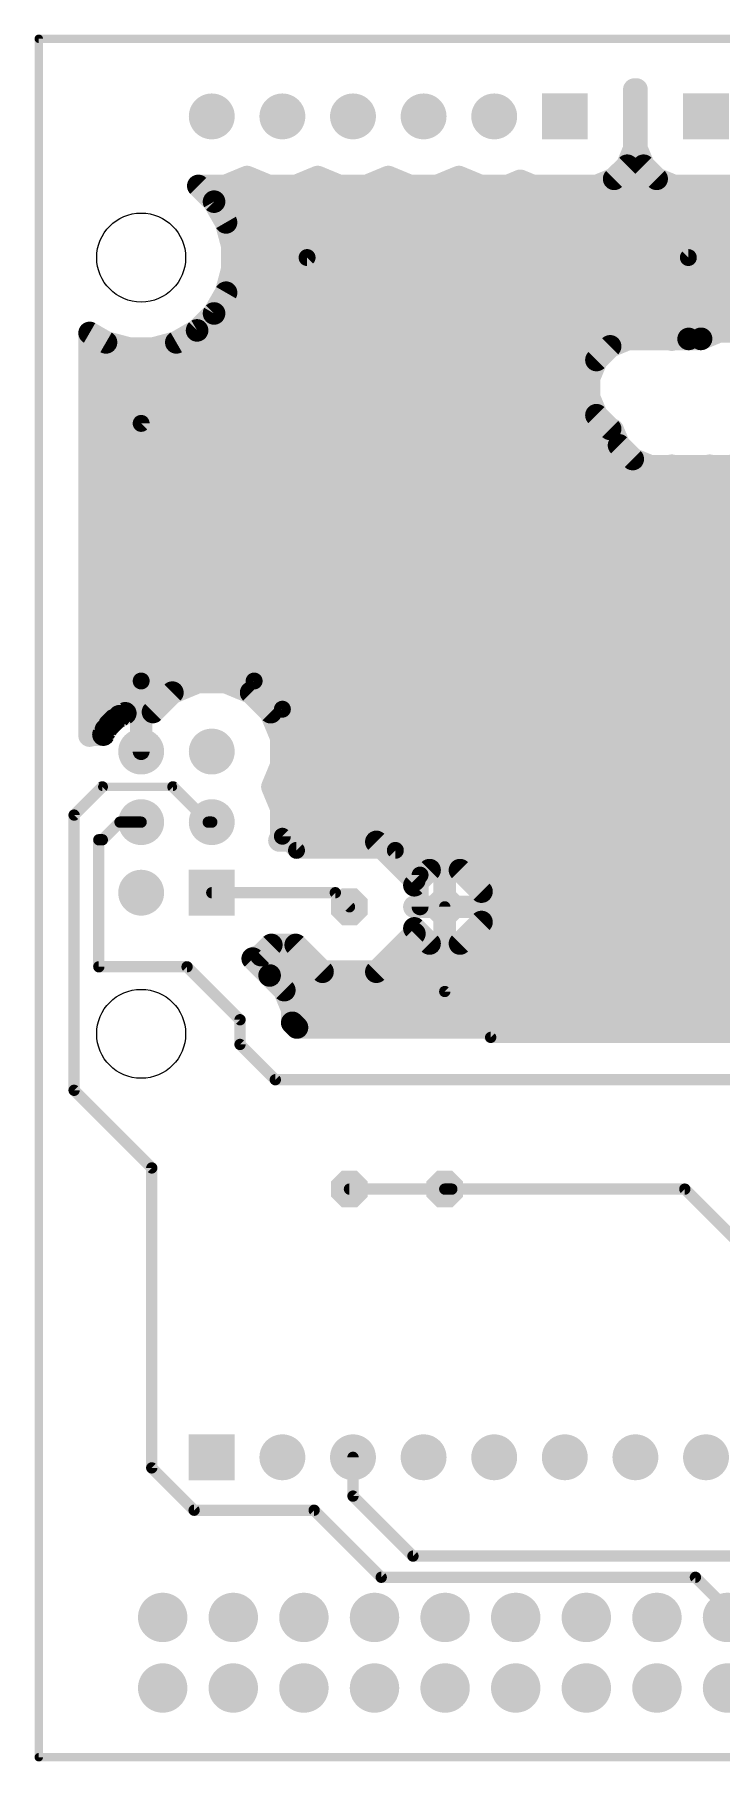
# Model space of a CAD drawing. Extents: x 0.2 to 70.4, y 8.5 to 70.6.
# Drawn here: x 0.2 to 24.9, y 8.5 to 70.6 of the extents above; entities that cross this region are included whole.
import ezdxf

# ---------------------------------------------------------------- set-up
doc = ezdxf.new("R2010")
doc.units = 0
for name, color, linetype in [('16', 175, 'CONTINUOUS'), ('17', 82, 'CONTINUOUS'), ('20', 213, 'CONTINUOUS')]:
    doc.layers.add(name, color=color, linetype=linetype)

# ---------------------------------------------------------------- blocks, each defined once
blk = doc.blocks.new('OCTAGONP')
at = {"const_width": 0.5}
blk.add_lwpolyline([(-0.25, -0.1036), (-0.25, 0.1036), (-0.1036, 0.25), (0.1036, 0.25), (0.25, 0.1036), (0.25, -0.1036), (0.1036, -0.25), (-0.1036, -0.25), (-0.25, -0.1036), (-0.25, 0.1036)], dxfattribs=at)
blk = doc.blocks.new('SQUAREP')
blk.add_solid([(-0.5, -0.5), (0.5, -0.5), (-0.5, 0.5), (0.5, 0.5)])
blk = doc.blocks.new('ROUNDP')
at = {"const_width": 0.5}
blk.add_lwpolyline([(0, -0.25, 1), (0, 0.25, 1), (0, -0.25)], format="xyb", dxfattribs=at)

msp = doc.modelspace()

# ---------------------------------------------------------------- linework, layer by layer
at = {"layer": '16'}
for points, const_width in [([(21.8059, 66.532), (21.8059, 68.6562)], 0.8128), ([(21.8059, 68.6562), (21.8821, 68.6562)], 0.8128), ([(21.8821, 68.6562), (21.8821, 66.532)], 0.8128), ([(21.8059, 68.2752), (21.8821, 68.2752)], 0.8128), ([(21.8059, 67.4624), (21.8821, 67.4624)], 0.8128), ([(21.5507, 65.9159), (21.8059, 66.532)], 0.8128), ([(21.8059, 66.6496), (21.8821, 66.6496)], 0.8128), ([(21.8821, 66.532), (22.1373, 65.9159)], 0.8128), ([(7.1017, 65.1891), (7.874, 65.509)], 0.8128), ([(7.874, 65.509), (8.6463, 65.1891)], 0.8128), ([(9.6417, 65.1891), (10.414, 65.509)], 0.8128), ([(10.414, 65.509), (11.1863, 65.1891)], 0.8128), ([(12.1817, 65.1891), (12.954, 65.509)], 0.8128), ([(12.954, 65.509), (13.7263, 65.1891)], 0.8128), ([(14.7217, 65.1891), (15.494, 65.509)], 0.8128), ([(15.494, 65.509), (16.2663, 65.1891)], 0.8128), ([(21.0791, 65.4443), (21.5507, 65.9159)], 0.8128), ([(21.4716, 65.8368), (22.2164, 65.8368)], 0.8128), ([(22.1373, 65.9159), (22.6089, 65.4443)], 0.8128), ([(23.749, 62.611), (26.924, 65.786)], 0.6096), ([(6.6859, 64.6229), (6.1197, 65.1891)], 0.8128), ([(6.1197, 65.1891), (7.1017, 65.1891)], 0.8128), ([(6.2848, 65.024), (32.4612, 65.024)], 0.8128), ([(8.6463, 65.1891), (9.6417, 65.1891)], 0.8128), ([(11.1863, 65.1891), (12.1817, 65.1891)], 0.8128), ([(13.7263, 65.1891), (14.7217, 65.1891)], 0.8128), ([(16.2663, 65.1891), (17.2617, 65.1891)], 0.8128), ([(17.2617, 65.1891), (17.7034, 65.3721)], 0.8128), ([(17.7034, 65.3721), (18.145, 65.1891)], 0.8128), ([(18.145, 65.1891), (20.463, 65.1891)], 0.8128), ([(20.463, 65.1891), (21.0791, 65.4443)], 0.8128), ([(22.6089, 65.4443), (23.225, 65.1891)], 0.8128), ([(23.225, 65.1891), (25.543, 65.1891)], 0.8128), ([(7.1173, 63.8757), (6.6859, 64.6229)], 0.8128), ([(6.9236, 64.2112), (32.7923, 64.2112)], 0.8128), ([(7.3406, 63.0424), (7.1173, 63.8757)], 0.8128), ([(7.2452, 63.3984), (33.6051, 63.3984)], 0.8128), ([(7.3406, 62.1796), (7.3406, 63.0424)], 0.8128), ([(4.064, 56.642), (10.033, 62.611)], 0.6096), ([(7.3406, 62.5856), (34.4179, 62.5856)], 0.8128), ([(10.033, 62.611), (23.749, 62.611)], 0.6096), ([(7.1173, 61.3463), (7.3406, 62.1796)], 0.8128), ([(7.2316, 61.7728), (52.2487, 61.7728)], 0.8128), ([(6.6859, 60.5991), (7.1173, 61.3463)], 0.8128), ([(6.0759, 59.9891), (6.6859, 60.5991)], 0.8128), ([(6.8943, 60.96), (53.0615, 60.96)], 0.8128), ([(2.2098, 45.4061), (2.2098, 59.898)], 0.8128), ([(2.2098, 59.898), (2.7993, 59.5577)], 0.8128), ([(5.3287, 59.5577), (6.0759, 59.9891)], 0.8128), ([(6.234, 60.1472), (28.7608, 60.1472)], 0.8128), ([(24.8501, 59.9536), (24.2059, 59.6868)], 0.8128), ([(25.5473, 59.9536), (24.8501, 59.9536)], 0.8128), ([(2.2098, 59.3344), (3.6326, 59.3344)], 0.8128), ([(2.7993, 59.5577), (3.6326, 59.3344)], 0.8128), ([(3.6326, 59.3344), (4.4954, 59.3344)], 0.8128), ([(4.4954, 59.3344), (5.3287, 59.5577)], 0.8128), ([(4.4954, 59.3344), (20.8538, 59.3344)], 0.8128), ([(20.935, 59.4156), (20.442, 58.9226)], 0.8128), ([(21.5792, 59.6825), (20.935, 59.4156)], 0.8128), ([(23.0899, 59.6825), (21.5792, 59.6825)], 0.8128), ([(23.1531, 59.6563), (23.0899, 59.6825)], 0.8128), ([(23.2163, 59.6825), (23.1531, 59.6563)], 0.8128), ([(23.7586, 59.6825), (23.2163, 59.6825)], 0.8128), ([(23.7587, 59.6825), (23.7586, 59.6825)], 0.8128), ([(24.1035, 59.6825), (23.7587, 59.6825)], 0.8128), ([(24.2016, 59.6825), (24.1035, 59.6825)], 0.8128), ([(24.2059, 59.6868), (24.2016, 59.6825)], 0.8128), ([(20.442, 58.9226), (20.1752, 58.2785)], 0.8128), ([(2.2098, 58.5216), (20.2759, 58.5216)], 0.8128), ([(20.1752, 58.2785), (20.1752, 57.5812)], 0.8128), ([(2.2098, 57.7088), (20.1752, 57.7088)], 0.8128), ([(20.1752, 57.5812), (20.442, 56.9371)], 0.8128), ([(2.2098, 56.896), (20.4831, 56.896)], 0.8128), ([(20.442, 56.9371), (20.935, 56.4441)], 0.8128), ([(4.064, 47.371), (4.064, 56.642)], 0.6096), ([(20.935, 56.4441), (21.026, 56.4064)], 0.8128), ([(21.026, 56.4064), (21.2555, 55.8524)], 0.8128), ([(2.2098, 56.0832), (21.1599, 56.0832)], 0.8128), ([(21.2555, 55.8524), (21.7485, 55.3594)], 0.8128), ([(2.2098, 55.2704), (21.9634, 55.2704)], 0.8128), ([(21.7485, 55.3594), (22.3927, 55.0926)], 0.8128), ([(22.3927, 55.0926), (23.0899, 55.0926)], 0.8128), ([(23.0899, 55.0926), (23.1531, 55.1188)], 0.8128), ([(23.1531, 55.1188), (23.2163, 55.0926)], 0.8128), ([(23.2163, 55.0926), (24.4559, 55.0926)], 0.8128), ([(24.4559, 55.0926), (24.5174, 55.1181)], 0.8128), ([(24.5174, 55.1181), (24.5789, 55.0926)], 0.8128), ([(24.5789, 55.0926), (25.2761, 55.0926)], 0.8128), ([(25.2761, 55.0926), (25.6105, 55.2311)], 0.8128), ([(2.2098, 54.4576), (37.6072, 54.4576)], 0.8128), ([(2.2098, 53.6448), (37.6382, 53.6448)], 0.8128), ([(2.2098, 52.832), (38.1176, 52.832)], 0.8128), ([(2.2098, 52.0192), (58.2422, 52.0192)], 0.8128), ([(2.2098, 51.2064), (58.2422, 51.2064)], 0.8128), ([(2.2098, 50.3936), (58.2422, 50.3936)], 0.8128), ([(2.2098, 49.5808), (58.2422, 49.5808)], 0.8128), ([(2.2098, 48.768), (58.2422, 48.768)], 0.8128), ([(2.2098, 47.9552), (58.2422, 47.9552)], 0.8128), ([(2.2098, 47.1424), (5.6464, 47.1424)], 0.8128), ([(4.064, 44.831), (4.064, 47.371)], 0.6096), ([(8.128, 47.371), (4.064, 47.371)], 0.6096), ([(5.1868, 46.952), (4.4898, 46.255)], 0.8128), ([(6.1063, 47.3329), (5.1868, 46.952)], 0.8128), ([(7.1017, 47.3329), (6.1063, 47.3329)], 0.8128), ([(8.0212, 46.952), (7.1017, 47.3329)], 0.8128), ([(7.5616, 47.1424), (58.2422, 47.1424)], 0.8128), ([(8.725, 46.2482), (8.0212, 46.952)], 0.8128), ([(9.144, 46.355), (8.128, 47.371)], 0.6096), ([(2.2098, 46.3296), (4.5644, 46.3296)], 0.8128), ([(3.7161, 46.2803), (3.4936, 46.208)], 0.8128), ([(3.9471, 46.3169), (3.7161, 46.2803)], 0.8128), ([(4.064, 46.3169), (3.9471, 46.3169)], 0.8128), ([(4.1809, 46.3169), (4.064, 46.3169)], 0.8128), ([(4.064, 46.3169), (4.064, 45.3898)], 0.8128), ([(4.064, 45.3898), (4.064, 46.3169)], 0.8128), ([(4.4119, 46.2803), (4.1809, 46.3169)], 0.8128), ([(4.4898, 46.255), (4.4119, 46.2803)], 0.8128), ([(8.6436, 46.3296), (58.2422, 46.3296)], 0.8128), ([(9.1059, 45.3287), (8.725, 46.2482)], 0.8128), ([(9.144, 41.783), (9.144, 46.355)], 0.6096), ([(2.7931, 45.6098), (2.7069, 45.4406)], 0.8128), ([(2.9306, 45.799), (2.7931, 45.6098)], 0.8128), ([(3.096, 45.9644), (2.9306, 45.799)], 0.8128), ([(3.2852, 46.1019), (3.096, 45.9644)], 0.8128), ([(3.4936, 46.208), (3.2852, 46.1019)], 0.8128), ([(2.2098, 45.5168), (2.7458, 45.5168)], 0.8128), ([(2.2931, 45.4406), (2.2098, 45.4061)], 0.8128), ([(2.7069, 45.4406), (2.2931, 45.4406)], 0.8128), ([(4.064, 45.5168), (4.064, 45.5168)], 0.8128), ([(4.064, 45.3898), (4.064, 45.3898)], 0.8128), ([(9.028, 45.5168), (58.2422, 45.5168)], 0.8128), ([(9.1059, 44.3333), (9.1059, 45.3287)], 0.8128), ([(9.1059, 44.704), (58.2422, 44.704)], 0.8128), ([(8.786, 43.561), (9.1059, 44.3333)], 0.8128), ([(8.9228, 43.8912), (58.2422, 43.8912)], 0.8128), ([(2.667, 43.561), (1.651, 42.545)], 0.4064), ([(5.207, 43.561), (2.667, 43.561)], 0.3048), ([(6.477, 42.291), (5.207, 43.561)], 0.4064), ([(9.1059, 42.7887), (8.786, 43.561)], 0.8128), ([(8.9859, 43.0784), (58.2422, 43.0784)], 0.8128), ([(9.1059, 41.7933), (9.1059, 42.7887)], 0.8128), ([(1.651, 42.545), (1.651, 32.639)], 0.4064), ([(3.302, 42.291), (2.667, 41.656)], 0.4064), ([(4.064, 42.291), (3.302, 42.291)], 0.4064), ([(6.604, 42.291), (6.477, 42.291)], 0.4064), ([(9.1059, 42.2656), (58.2422, 42.2656)], 0.8128), ([(2.667, 41.656), (2.54, 41.656)], 0.4064), ([(2.54, 41.656), (2.54, 37.084)], 0.4064), ([(9.0385, 41.6306), (9.1059, 41.7933)], 0.8128), ([(11.4229, 41.6306), (9.0385, 41.6306)], 0.8128), ([(9.652, 41.275), (9.144, 41.783)], 0.6096), ([(11.5455, 41.5798), (11.4229, 41.6306)], 0.8128), ([(12.5249, 41.5798), (11.5455, 41.5798)], 0.8128), ([(13.8938, 40.2109), (12.5249, 41.5798)], 0.8128), ([(12.6519, 41.4528), (58.2422, 41.4528)], 0.8128), ([(13.208, 41.275), (9.652, 41.275)], 0.6096), ([(14.097, 40.386), (13.208, 41.275)], 0.6096), ([(13.4647, 40.64), (58.2422, 40.64)], 0.8128), ([(14.4389, 40.5638), (13.8938, 40.0187)], 0.8128), ([(13.8938, 40.0187), (13.8938, 40.2109)], 0.8128), ([(14.097, 39.243), (14.097, 40.386)], 0.6096), ([(14.986, 40.5638), (14.4389, 40.5638)], 0.8128), ([(15.5331, 40.5638), (14.986, 40.5638)], 0.8128), ([(14.986, 40.5638), (14.986, 39.243)], 0.8128), ([(14.986, 39.243), (14.986, 40.5638)], 0.8128), ([(16.3068, 39.7901), (15.5331, 40.5638)], 0.8128), ([(6.604, 39.751), (11.049, 39.751)], 0.4064), ([(11.049, 39.751), (11.557, 39.243)], 0.4064), ([(14.986, 39.8272), (14.986, 39.8272)], 0.8128), ([(16.2697, 39.8272), (58.2422, 39.8272)], 0.8128), ([(16.3068, 39.243), (16.3068, 39.7901)], 0.8128), ([(13.8938, 39.243), (13.8938, 39.243)], 0.8128), ([(13.8938, 39.243), (14.986, 39.243)], 0.8128), ([(14.986, 39.243), (13.8938, 39.243)], 0.8128), ([(14.986, 39.243), (14.986, 39.243)], 0.8128), ([(14.986, 37.9222), (14.986, 39.243)], 0.8128), ([(14.986, 39.243), (14.986, 39.243)], 0.8128), ([(14.986, 39.243), (14.986, 37.9222)], 0.8128), ([(16.3068, 39.243), (14.986, 39.243)], 0.8128), ([(14.986, 39.243), (14.986, 39.243)], 0.8128), ([(14.986, 39.243), (16.3068, 39.243)], 0.8128), ([(14.986, 39.243), (14.986, 39.243)], 0.8128), ([(14.986, 39.0144), (14.986, 39.0144)], 0.8128), ([(14.986, 39.243), (14.986, 36.195)], 0.4064), ([(16.3068, 38.6959), (16.3068, 39.243)], 0.8128), ([(16.3068, 39.0144), (58.2422, 39.0144)], 0.8128), ([(12.5249, 36.9062), (13.8938, 38.2751)], 0.8128), ([(13.8203, 38.2016), (14.1595, 38.2016)], 0.8128), ([(13.8938, 38.2751), (13.8938, 38.4673)], 0.8128), ([(13.8938, 38.4673), (14.4389, 37.9222)], 0.8128), ([(14.986, 38.2016), (14.986, 38.2016)], 0.8128), ([(15.5331, 37.9222), (16.3068, 38.6959)], 0.8128), ([(15.8125, 38.2016), (58.2422, 38.2016)], 0.8128), ([(8.3791, 37.5043), (8.7462, 37.8714)], 0.8128), ([(8.7462, 37.8714), (9.6239, 37.8714)], 0.8128), ([(9.6239, 37.8714), (10.5891, 36.9062)], 0.8128), ([(14.4389, 37.9222), (14.986, 37.9222)], 0.8128), ([(14.986, 37.9222), (15.5331, 37.9222)], 0.8128), ([(8.0777, 37.3795), (8.3791, 37.5043)], 0.8128), ([(8.6847, 36.7724), (8.0777, 37.3795)], 0.8128), ([(8.1002, 37.3888), (10.1065, 37.3888)], 0.8128), ([(10.5891, 36.9062), (12.5249, 36.9062)], 0.8128), ([(13.0075, 37.3888), (58.2422, 37.3888)], 0.8128), ([(2.54, 37.084), (5.715, 37.084)], 0.4064), ([(5.715, 37.084), (7.62, 35.179)], 0.4064), ([(9.2134, 36.2437), (8.6847, 36.7724)], 0.8128), ([(8.8811, 36.576), (58.2422, 36.576)], 0.8128), ([(9.4996, 35.5529), (9.2134, 36.2437)], 0.8128), ([(9.4125, 35.7632), (58.2422, 35.7632)], 0.8128), ([(14.986, 36.195), (16.637, 34.544)], 0.4064), ([(9.4996, 35.0686), (9.4996, 35.5529)], 0.8128), ([(9.6686, 34.8996), (9.4996, 35.0686)], 0.8128), ([(7.62, 35.179), (7.62, 34.29)], 0.4064), ([(9.6178, 34.9504), (58.2422, 34.9504)], 0.8128), ([(28.0599, 34.8996), (9.6686, 34.8996)], 0.8128), ([(7.62, 34.29), (8.89, 33.02)], 0.4064), ([(16.637, 34.544), (28.702, 34.544)], 0.4064), ([(8.89, 33.02), (27.686, 33.02)], 0.4064), ([(1.651, 32.639), (4.445, 29.845)], 0.4064), ([(4.445, 29.845), (4.445, 19.05)], 0.4064), ([(11.557, 29.083), (14.986, 29.083)], 0.4064), ([(14.986, 29.083), (15.24, 29.083)], 0.4064), ([(14.986, 29.083), (23.622, 29.083)], 0.4064), ([(23.622, 29.083), (26.035, 26.67)], 0.4064), ([(11.684, 19.431), (11.684, 18.034)], 0.4064), ([(4.445, 19.05), (5.969, 17.526)], 0.4064), ([(11.684, 18.034), (13.843, 15.875)], 0.4064), ([(5.969, 17.526), (10.287, 17.526)], 0.4064), ([(12.7, 15.113), (10.287, 17.526)], 0.4064), ([(13.843, 15.875), (25.654, 15.875)], 0.4064), ([(24.003, 15.113), (12.7, 15.113)], 0.4064), ([(25.158, 13.958), (24.003, 15.113)], 0.4064)]:
    msp.add_lwpolyline(points, dxfattribs=dict(at, const_width=const_width))
for points, const_width in [([(22.0091, 68.6562, 1), (21.6027, 68.6562)], 0.4064), ([(21.8059, 68.8594, 1), (21.8059, 68.453)], 0.4064), ([(22.0853, 68.6562, 1), (21.6789, 68.6562)], 0.4064), ([(21.8821, 68.453, 1), (21.8821, 68.8594)], 0.4064), ([(21.8059, 68.4784, 1), (21.8059, 68.072)], 0.4064), ([(21.8821, 68.072, 1), (21.8821, 68.4784)], 0.4064), ([(21.8059, 67.6656, 1), (21.8059, 67.2592)], 0.4064), ([(21.8821, 67.2592, 1), (21.8821, 67.6656)], 0.4064), ([(21.8059, 66.8528, 1), (21.8059, 66.4464)], 0.4064), ([(21.6027, 66.532, 1), (22.0091, 66.532)], 0.4064), ([(21.9936, 66.4543, 1), (21.6182, 66.6098)], 0.4064), ([(22.0698, 66.6098, 1), (21.6944, 66.4543)], 0.4064), ([(21.6789, 66.532, 1), (22.0853, 66.532)], 0.4064), ([(21.8821, 66.4464, 1), (21.8821, 66.8528)], 0.4064), ([(7.9518, 65.6967, 1), (7.7962, 65.3213)], 0.4064), ([(7.9518, 65.3213, 1), (7.7962, 65.6967)], 0.4064), ([(10.4918, 65.6967, 1), (10.3362, 65.3213)], 0.4064), ([(10.4918, 65.3213, 1), (10.3362, 65.6967)], 0.4064), ([(13.0318, 65.6967, 1), (12.8762, 65.3213)], 0.4064), ([(13.0318, 65.3213, 1), (12.8762, 65.6967)], 0.4064), ([(15.5718, 65.6967, 1), (15.4162, 65.3213)], 0.4064), ([(15.5718, 65.3213, 1), (15.4162, 65.6967)], 0.4064), ([(21.4716, 66.04, 1), (21.4716, 65.6336)], 0.4064), ([(21.3629, 65.9937, 1), (21.7384, 65.8381)], 0.4064), ([(21.6944, 65.7722, 1), (21.407, 66.0596)], 0.4064), ([(22.281, 66.0596, 1), (21.9936, 65.7722)], 0.4064), ([(21.9496, 65.8381, 1), (22.325, 65.9937)], 0.4064), ([(22.2164, 65.6336, 1), (22.2164, 66.04)], 0.4064), ([(6.2634, 65.3328, 1), (5.976, 65.0454)], 0.4064), ([(6.1197, 65.3923, 1), (6.1197, 64.9859)], 0.4064), ([(6.2848, 65.2272, 1), (6.2848, 64.8208)], 0.4064), ([(7.0239, 65.3768, 1), (7.1794, 65.0014)], 0.4064), ([(7.1017, 64.9859, 1), (7.1017, 65.3923)], 0.4064), ([(8.6463, 65.3923, 1), (8.6463, 64.9859)], 0.4064), ([(8.5686, 65.0014, 1), (8.7241, 65.3768)], 0.4064), ([(9.5639, 65.3768, 1), (9.7194, 65.0014)], 0.4064), ([(9.6417, 64.9859, 1), (9.6417, 65.3923)], 0.4064), ([(11.1863, 65.3923, 1), (11.1863, 64.9859)], 0.4064), ([(11.1086, 65.0014, 1), (11.2641, 65.3768)], 0.4064), ([(12.1039, 65.3768, 1), (12.2594, 65.0014)], 0.4064), ([(12.1817, 64.9859, 1), (12.1817, 65.3923)], 0.4064), ([(13.7263, 65.3923, 1), (13.7263, 64.9859)], 0.4064), ([(13.6486, 65.0014, 1), (13.8041, 65.3768)], 0.4064), ([(14.6439, 65.3768, 1), (14.7994, 65.0014)], 0.4064), ([(14.7217, 64.9859, 1), (14.7217, 65.3923)], 0.4064), ([(16.2663, 65.3923, 1), (16.2663, 64.9859)], 0.4064), ([(16.1886, 65.0014, 1), (16.3441, 65.3768)], 0.4064), ([(17.1839, 65.3768, 1), (17.3394, 65.0014)], 0.4064), ([(17.2617, 64.9859, 1), (17.2617, 65.3923)], 0.4064), ([(17.7811, 65.5598, 1), (17.6256, 65.1843)], 0.4064), ([(17.7811, 65.1843, 1), (17.6256, 65.5598)], 0.4064), ([(18.145, 65.3923, 1), (18.145, 64.9859)], 0.4064), ([(18.0673, 65.0014, 1), (18.2228, 65.3768)], 0.4064), ([(20.3852, 65.3768, 1), (20.5407, 65.0014)], 0.4064), ([(20.463, 64.9859, 1), (20.463, 65.3923)], 0.4064), ([(20.9354, 65.588, 1), (21.2228, 65.3006)], 0.4064), ([(21.1569, 65.2566, 1), (21.0013, 65.632)], 0.4064), ([(22.6867, 65.632, 1), (22.5311, 65.2566)], 0.4064), ([(22.4652, 65.3006, 1), (22.7526, 65.588)], 0.4064), ([(23.225, 65.3923, 1), (23.225, 64.9859)], 0.4064), ([(23.1473, 65.0014, 1), (23.3028, 65.3768)], 0.4064), ([(6.8619, 64.7245, 1), (6.51, 64.5213)], 0.4064), ([(6.5422, 64.4792, 1), (6.8296, 64.7666)], 0.4064), ([(6.9236, 64.4144, 1), (6.9236, 64.008)], 0.4064), ([(7.3136, 63.9283, 1), (6.921, 63.8231)], 0.4064), ([(6.9413, 63.7741, 1), (7.2933, 63.9773)], 0.4064), ([(7.2452, 63.6016, 1), (7.2452, 63.1952)], 0.4064), ([(7.5438, 63.0424, 1), (7.1374, 63.0424)], 0.4064), ([(7.3406, 62.7888, 1), (7.3406, 62.3824)], 0.4064), ([(7.1443, 62.9898, 1), (7.5369, 63.095)], 0.4064), ([(10.033, 62.7634, 1), (10.033, 62.4586)], 0.3048), ([(10.1408, 62.5032, 1), (9.9252, 62.7188)], 0.3048), ([(23.6412, 62.7188, 1), (23.8568, 62.5032)], 0.3048), ([(23.749, 62.4586, 1), (23.749, 62.7634)], 0.3048), ([(7.2316, 61.976, 1), (7.2316, 61.5696)], 0.4064), ([(7.1374, 62.1796, 1), (7.5438, 62.1796)], 0.4064), ([(7.5369, 62.127, 1), (7.1443, 62.2322)], 0.4064), ([(6.921, 61.3989, 1), (7.3136, 61.2937)], 0.4064), ([(7.2933, 61.2447, 1), (6.9413, 61.4479)], 0.4064), ([(6.8296, 60.4554, 1), (6.5422, 60.7428)], 0.4064), ([(6.8943, 61.1632, 1), (6.8943, 60.7568)], 0.4064), ([(2.413, 59.898, 1), (2.0066, 59.898)], 0.4064), ([(2.3114, 60.074, 1), (2.1082, 59.7221)], 0.4064), ([(5.9322, 60.1327, 1), (6.2196, 59.8454)], 0.4064), ([(6.1775, 59.8131, 1), (5.9743, 60.165)], 0.4064), ([(6.234, 60.3504, 1), (6.234, 59.944)], 0.4064), ([(6.51, 60.7007, 1), (6.8619, 60.4975)], 0.4064), ([(24.8501, 60.1568, 1), (24.8501, 59.7504)], 0.4064), ([(24.9278, 59.7659, 1), (24.7723, 60.1414)], 0.4064), ([(2.2098, 59.5376, 1), (2.2098, 59.1312)], 0.4064), ([(2.8519, 59.754, 1), (2.7467, 59.3614)], 0.4064), ([(2.6977, 59.3817, 1), (2.9009, 59.7337)], 0.4064), ([(3.6326, 59.5376, 1), (3.6326, 59.1312)], 0.4064), ([(3.58, 59.1381, 1), (3.6852, 59.5307)], 0.4064), ([(3.6326, 59.1312, 1), (3.6326, 59.5376)], 0.4064), ([(4.4954, 59.5376, 1), (4.4954, 59.1312)], 0.4064), ([(4.4428, 59.5307, 1), (4.548, 59.1381)], 0.4064), ([(4.4954, 59.1312, 1), (4.4954, 59.5376)], 0.4064), ([(5.2271, 59.7337, 1), (5.4303, 59.3817)], 0.4064), ([(5.3813, 59.3614, 1), (5.2761, 59.754)], 0.4064), ([(20.8572, 59.6034, 1), (21.0128, 59.2279)], 0.4064), ([(21.0787, 59.272, 1), (20.7913, 59.5593)], 0.4064), ([(20.8538, 59.1312, 1), (20.8538, 59.5376)], 0.4064), ([(21.5792, 59.8857, 1), (21.5792, 59.4793)], 0.4064), ([(21.6569, 59.4947, 1), (21.5014, 59.8702)], 0.4064), ([(23.1676, 59.8702, 1), (23.0121, 59.4947)], 0.4064), ([(23.0753, 59.844, 1), (23.2309, 59.4685)], 0.4064), ([(23.2163, 59.8857, 1), (23.2163, 59.4793)], 0.4064), ([(23.0753, 59.4685, 1), (23.2309, 59.844)], 0.4064), ([(23.0899, 59.4793, 1), (23.0899, 59.8857)], 0.4064), ([(23.2941, 59.4947, 1), (23.1385, 59.8702)], 0.4064), ([(23.7587, 59.8857, 1), (23.7587, 59.4793)], 0.4064), ([(23.6678, 59.8642, 1), (23.8495, 59.5007)], 0.4064), ([(23.8495, 59.5007, 1), (23.6678, 59.8642)], 0.4064), ([(23.7586, 59.4793, 1), (23.7586, 59.8857)], 0.4064), ([(24.1035, 59.8857, 1), (24.1035, 59.4793)], 0.4064), ([(24.0579, 59.8261, 1), (24.3453, 59.5388)], 0.4064), ([(24.1282, 59.8745, 1), (24.2837, 59.4991)], 0.4064), ([(24.3496, 59.5431, 1), (24.0622, 59.8305)], 0.4064), ([(24.1035, 59.4793, 1), (24.1035, 59.8857)], 0.4064), ([(24.2016, 59.4793, 1), (24.2016, 59.8857)], 0.4064), ([(20.2983, 59.0663, 1), (20.5857, 58.7789)], 0.4064), ([(20.6297, 58.8449, 1), (20.2543, 59.0004)], 0.4064), ([(2.2098, 58.7248, 1), (2.2098, 58.3184)], 0.4064), ([(19.9874, 58.3562, 1), (20.3629, 58.2007)], 0.4064), ([(20.3784, 58.2785, 1), (19.972, 58.2785)], 0.4064), ([(20.2759, 58.3184, 1), (20.2759, 58.7248)], 0.4064), ([(2.2098, 57.912, 1), (2.2098, 57.5056)], 0.4064), ([(20.3629, 57.659, 1), (19.9874, 57.5035)], 0.4064), ([(20.1752, 57.5056, 1), (20.1752, 57.912)], 0.4064), ([(2.2098, 57.0992, 1), (2.2098, 56.6928)], 0.4064), ([(19.972, 57.5812, 1), (20.3784, 57.5812)], 0.4064), ([(20.5857, 57.0808, 1), (20.2983, 56.7934)], 0.4064), ([(20.2543, 56.8593, 1), (20.6297, 57.0149)], 0.4064), ([(20.4831, 56.6928, 1), (20.4831, 57.0992)], 0.4064), ([(3.9562, 56.7498, 1), (4.1718, 56.5342)], 0.3048), ([(4.2164, 56.642, 1), (3.9116, 56.642)], 0.3048), ([(21.0128, 56.6318, 1), (20.8572, 56.2563)], 0.4064), ([(20.7913, 56.3004, 1), (21.0787, 56.5878)], 0.4064), ([(21.2138, 56.4841, 1), (20.8383, 56.3286)], 0.4064), ([(20.9483, 56.2186, 1), (21.1038, 56.5941)], 0.4064), ([(2.2098, 56.2864, 1), (2.2098, 55.88)], 0.4064), ([(21.3992, 55.9961, 1), (21.1118, 55.7087)], 0.4064), ([(21.0678, 55.7747, 1), (21.4432, 55.9302)], 0.4064), ([(21.1599, 55.88, 1), (21.1599, 56.2864)], 0.4064), ([(2.2098, 55.4736, 1), (2.2098, 55.0672)], 0.4064), ([(21.8263, 55.5471, 1), (21.6707, 55.1717)], 0.4064), ([(21.6048, 55.2157, 1), (21.8922, 55.5031)], 0.4064), ([(21.9634, 55.0672, 1), (21.9634, 55.4736)], 0.4064), ([(22.3927, 55.2958, 1), (22.3927, 54.8894)], 0.4064), ([(22.3149, 54.9049, 1), (22.4704, 55.2803)], 0.4064), ([(23.0121, 55.2803, 1), (23.1676, 54.9049)], 0.4064), ([(23.2309, 55.3065, 1), (23.0753, 54.9311)], 0.4064), ([(23.2163, 55.2958, 1), (23.2163, 54.8894)], 0.4064), ([(23.2309, 54.9311, 1), (23.0753, 55.3065)], 0.4064), ([(23.0899, 54.8894, 1), (23.0899, 55.2958)], 0.4064), ([(23.1385, 54.9049, 1), (23.2941, 55.2803)], 0.4064), ([(24.3781, 55.2803, 1), (24.5336, 54.9049)], 0.4064), ([(24.5952, 55.3058, 1), (24.4396, 54.9304)], 0.4064), ([(24.5789, 55.2958, 1), (24.5789, 54.8894)], 0.4064), ([(24.5952, 54.9304, 1), (24.4396, 55.3058)], 0.4064), ([(24.4559, 54.8894, 1), (24.4559, 55.2958)], 0.4064), ([(24.5011, 54.9049, 1), (24.6567, 55.2803)], 0.4064), ([(25.1984, 55.2803, 1), (25.3539, 54.9049)], 0.4064), ([(2.2098, 54.6608, 1), (2.2098, 54.2544)], 0.4064), ([(2.2098, 53.848, 1), (2.2098, 53.4416)], 0.4064), ([(2.2098, 53.0352, 1), (2.2098, 52.6288)], 0.4064), ([(2.2098, 52.2224, 1), (2.2098, 51.816)], 0.4064), ([(2.2098, 51.4096, 1), (2.2098, 51.0032)], 0.4064), ([(2.2098, 50.5968, 1), (2.2098, 50.1904)], 0.4064), ([(2.2098, 49.784, 1), (2.2098, 49.3776)], 0.4064), ([(2.2098, 48.9712, 1), (2.2098, 48.5648)], 0.4064), ([(2.2098, 48.1584, 1), (2.2098, 47.752)], 0.4064), ([(2.2098, 47.3456, 1), (2.2098, 46.9392)], 0.4064), ([(4.2164, 47.371, 1), (3.9116, 47.371)], 0.3048), ([(4.064, 47.5234, 1), (4.064, 47.2186)], 0.3048), ([(3.9116, 47.371, 1), (4.2164, 47.371)], 0.3048), ([(5.109, 47.1397, 1), (5.2645, 46.7643)], 0.4064), ([(5.3305, 46.8083, 1), (5.0431, 47.0957)], 0.4064), ([(5.6464, 46.9392, 1), (5.6464, 47.3456)], 0.4064), ([(6.1063, 47.5361, 1), (6.1063, 47.1297)], 0.4064), ([(6.1841, 47.1452, 1), (6.0286, 47.5206)], 0.4064), ([(7.1794, 47.5206, 1), (7.0239, 47.1452)], 0.4064), ([(7.1017, 47.1297, 1), (7.1017, 47.5361)], 0.4064), ([(7.5616, 47.3456, 1), (7.5616, 46.9392)], 0.4064), ([(8.1649, 47.0957, 1), (7.8775, 46.8083)], 0.4064), ([(7.9434, 46.7643, 1), (8.099, 47.1397)], 0.4064), ([(8.2358, 47.4788, 1), (8.0202, 47.2632)], 0.3048), ([(8.128, 47.2186, 1), (8.128, 47.5234)], 0.3048), ([(2.2098, 46.5328, 1), (2.2098, 46.1264)], 0.4064), ([(3.6843, 46.481, 1), (3.7478, 46.0796)], 0.4064), ([(3.7788, 46.0871, 1), (3.6533, 46.4736)], 0.4064), ([(3.9471, 46.5201, 1), (3.9471, 46.1137)], 0.4064), ([(4.064, 46.5201, 1), (4.064, 46.1137)], 0.4064), ([(4.2672, 46.3169, 1), (3.8608, 46.3169)], 0.4064), ([(4.2672, 46.3169, 1), (3.8608, 46.3169)], 0.4064), ([(3.9788, 46.1162, 1), (3.9153, 46.5176)], 0.4064), ([(4.2127, 46.5176, 1), (4.1492, 46.1162)], 0.4064), ([(4.064, 46.1137, 1), (4.064, 46.5201)], 0.4064), ([(4.1809, 46.1137, 1), (4.1809, 46.5201)], 0.4064), ([(4.4747, 46.4736, 1), (4.3492, 46.0871)], 0.4064), ([(4.3802, 46.0796, 1), (4.4437, 46.481)], 0.4064), ([(4.427, 46.0618, 1), (4.5526, 46.4483)], 0.4064), ([(4.5644, 46.1264, 1), (4.5644, 46.5328)], 0.4064), ([(8.6436, 46.5328, 1), (8.6436, 46.1264)], 0.4064), ([(8.9127, 46.326, 1), (8.5373, 46.1704)], 0.4064), ([(9.2964, 46.355, 1), (8.9916, 46.355)], 0.3048), ([(2.9742, 45.5175, 1), (2.6121, 45.702)], 0.4064), ([(2.7869, 45.9427, 1), (3.0743, 45.6553)], 0.4064), ([(3.095, 45.6796, 1), (2.7662, 45.9184)], 0.4064), ([(2.9766, 46.1288, 1), (3.2154, 45.8)], 0.4064), ([(3.2397, 45.8207, 1), (2.9523, 46.1081)], 0.4064), ([(3.193, 46.2829, 1), (3.3775, 45.9208)], 0.4064), ([(3.4047, 45.9375, 1), (3.1658, 46.2662)], 0.4064), ([(3.4308, 46.4013, 1), (3.5564, 46.0148)], 0.4064), ([(3.5859, 46.027, 1), (3.4014, 46.3891)], 0.4064), ([(4.3461, 46.3987, 1), (4.6335, 46.1113)], 0.4064), ([(8.5813, 46.1045, 1), (8.8687, 46.3919)], 0.4064), ([(9.0362, 46.2472, 1), (9.2518, 46.4628)], 0.3048), ([(2.2098, 45.72, 1), (2.2098, 45.3136)], 0.4064), ([(2.132, 45.5938, 1), (2.2876, 45.2183)], 0.4064), ([(2.0066, 45.4061, 1), (2.413, 45.4061)], 0.4064), ([(2.2931, 45.6438, 1), (2.2931, 45.2374)], 0.4064), ([(2.3709, 45.2529, 1), (2.2154, 45.6283)], 0.4064), ([(2.5259, 45.5328, 1), (2.888, 45.3483)], 0.4064), ([(2.6288, 45.7292, 1), (2.9575, 45.4903)], 0.4064), ([(2.7069, 45.2374, 1), (2.7069, 45.6438)], 0.4064), ([(2.7458, 45.3136, 1), (2.7458, 45.72)], 0.4064), ([(4.064, 45.72, 1), (4.064, 45.3136)], 0.4064), ([(4.064, 45.593, 1), (4.064, 45.1866)], 0.4064), ([(3.8608, 45.3898, 1), (4.2672, 45.3898)], 0.4064), ([(3.8608, 45.3898, 1), (4.2672, 45.3898)], 0.4064), ([(4.064, 45.3136, 1), (4.064, 45.72)], 0.4064), ([(4.064, 45.1866, 1), (4.064, 45.593)], 0.4064), ([(9.028, 45.72, 1), (9.028, 45.3136)], 0.4064), ([(9.3091, 45.3287, 1), (8.9027, 45.3287)], 0.4064), ([(8.9182, 45.2509, 1), (9.2936, 45.4064)], 0.4064), ([(3.9116, 44.831, 1), (4.2164, 44.831)], 0.3048), ([(9.1059, 44.9072, 1), (9.1059, 44.5008)], 0.4064), ([(8.9228, 44.0944, 1), (8.9228, 43.688)], 0.4064), ([(8.9027, 44.3333, 1), (9.3091, 44.3333)], 0.4064), ([(9.2936, 44.2556, 1), (8.9182, 44.4111)], 0.4064), ([(2.7388, 43.4892, 1), (2.5952, 43.6328)], 0.2032), ([(2.667, 43.6372, 1), (2.667, 43.4848)], 0.1524), ([(5.2788, 43.6328, 1), (5.1352, 43.4892)], 0.2032), ([(5.207, 43.4848, 1), (5.207, 43.6372)], 0.1524), ([(8.9737, 43.6388, 1), (8.5982, 43.4832)], 0.4064), ([(8.5982, 43.6388, 1), (8.9737, 43.4832)], 0.4064), ([(8.9859, 43.2816, 1), (8.9859, 42.8752)], 0.4064), ([(9.3091, 42.7887, 1), (8.9027, 42.7887)], 0.4064), ([(8.9182, 42.7109, 1), (9.2936, 42.8664)], 0.4064), ([(1.7526, 42.545, 1), (1.5494, 42.545)], 0.2032), ([(1.5792, 42.6168, 1), (1.7228, 42.4732)], 0.2032), ([(3.302, 42.3926, 1), (3.302, 42.1894)], 0.2032), ([(3.3738, 42.2192, 1), (3.2302, 42.3628)], 0.2032), ([(4.064, 42.1894, 1), (4.064, 42.3926)], 0.2032), ([(6.477, 42.3926, 1), (6.477, 42.1894)], 0.2032), ([(6.4052, 42.2192, 1), (6.5488, 42.3628)], 0.2032), ([(6.604, 42.1894, 1), (6.604, 42.3926)], 0.2032), ([(9.1059, 42.4688, 1), (9.1059, 42.0624)], 0.4064), ([(2.54, 41.7576, 1), (2.54, 41.5544)], 0.2032), ([(2.6416, 41.656, 1), (2.4384, 41.656)], 0.2032), ([(2.5952, 41.7278, 1), (2.7388, 41.5842)], 0.2032), ([(2.667, 41.5544, 1), (2.667, 41.7576)], 0.2032), ([(9.0385, 41.8338, 1), (9.0385, 41.4274)], 0.4064), ([(8.8508, 41.7084, 1), (9.2262, 41.5528)], 0.4064), ([(8.9027, 41.7933, 1), (9.3091, 41.7933)], 0.4064), ([(9.2936, 41.7156, 1), (8.9182, 41.8711)], 0.4064), ([(9.2518, 41.8908, 1), (9.0362, 41.6752)], 0.3048), ([(8.9916, 41.783, 1), (9.2964, 41.783)], 0.3048), ([(11.5006, 41.8183, 1), (11.3451, 41.4429)], 0.4064), ([(11.5455, 41.783, 1), (11.5455, 41.3766)], 0.4064), ([(11.4229, 41.4274, 1), (11.4229, 41.8338)], 0.4064), ([(11.4678, 41.3921, 1), (11.6233, 41.7675)], 0.4064), ([(12.6686, 41.7235, 1), (12.3812, 41.4361)], 0.4064), ([(12.6519, 41.656, 1), (12.6519, 41.2496)], 0.4064), ([(12.5249, 41.3766, 1), (12.5249, 41.783)], 0.4064), ([(9.652, 41.4274, 1), (9.652, 41.1226)], 0.3048), ([(9.5442, 41.1672, 1), (9.7598, 41.3828)], 0.3048), ([(13.3158, 41.3828, 1), (13.1002, 41.1672)], 0.3048), ([(13.208, 41.1226, 1), (13.208, 41.4274)], 0.3048), ([(13.4647, 40.8432, 1), (13.4647, 40.4368)], 0.4064), ([(14.097, 40.2109, 1), (13.6906, 40.2109)], 0.4064), ([(13.7501, 40.0672, 1), (14.0375, 40.3546)], 0.4064), ([(14.2494, 40.386, 1), (13.9446, 40.386)], 0.3048), ([(13.9892, 40.2782, 1), (14.2048, 40.4938)], 0.3048), ([(14.4389, 40.767, 1), (14.4389, 40.3606)], 0.4064), ([(14.5826, 40.4201, 1), (14.2952, 40.7075)], 0.4064), ([(14.986, 40.767, 1), (14.986, 40.3606)], 0.4064), ([(15.1892, 40.5638, 1), (14.7828, 40.5638)], 0.4064), ([(15.1892, 40.5638, 1), (14.7828, 40.5638)], 0.4064), ([(14.986, 40.3606, 1), (14.986, 40.767)], 0.4064), ([(15.6768, 40.7075, 1), (15.3894, 40.4201)], 0.4064), ([(15.5331, 40.3606, 1), (15.5331, 40.767)], 0.4064), ([(6.604, 39.8526, 1), (6.604, 39.6494)], 0.2032), ([(11.1208, 39.8228, 1), (10.9772, 39.6792)], 0.2032), ([(11.049, 39.6494, 1), (11.049, 39.8526)], 0.2032), ([(13.7501, 40.1624, 1), (14.0375, 39.875)], 0.4064), ([(13.6906, 40.0187, 1), (14.097, 40.0187)], 0.4064), ([(14.986, 40.0304, 1), (14.986, 39.624)], 0.4064), ([(14.986, 39.624, 1), (14.986, 40.0304)], 0.4064), ([(16.2697, 40.0304, 1), (16.2697, 39.624)], 0.4064), ([(16.51, 39.7901, 1), (16.1036, 39.7901)], 0.4064), ([(16.1631, 39.6464, 1), (16.4505, 39.9338)], 0.4064), ([(11.4852, 39.1712, 1), (11.6288, 39.3148)], 0.2032), ([(14.097, 39.243, 1), (13.6906, 39.243)], 0.4064), ([(13.8938, 39.4462, 1), (13.8938, 39.0398)], 0.4064), ([(13.8938, 39.4462, 1), (13.8938, 39.0398)], 0.4064), ([(13.6906, 39.243, 1), (14.097, 39.243)], 0.4064), ([(13.9446, 39.243, 1), (14.2494, 39.243)], 0.3048), ([(15.1892, 39.243, 1), (14.7828, 39.243)], 0.4064), ([(15.1892, 39.243, 1), (14.7828, 39.243)], 0.4064), ([(14.986, 39.4462, 1), (14.986, 39.0398)], 0.4064), ([(15.1892, 39.243, 1), (14.7828, 39.243)], 0.4064), ([(14.986, 39.4462, 1), (14.986, 39.0398)], 0.4064), ([(15.1892, 39.243, 1), (14.7828, 39.243)], 0.4064), ([(14.986, 39.4462, 1), (14.986, 39.0398)], 0.4064), ([(14.986, 39.4462, 1), (14.986, 39.0398)], 0.4064), ([(14.7828, 39.243, 1), (15.1892, 39.243)], 0.4064), ([(14.7828, 39.243, 1), (15.1892, 39.243)], 0.4064), ([(14.7828, 39.243, 1), (15.1892, 39.243)], 0.4064), ([(14.7828, 39.243, 1), (15.1892, 39.243)], 0.4064), ([(14.986, 39.2176, 1), (14.986, 38.8112)], 0.4064), ([(14.986, 39.0398, 1), (14.986, 39.4462)], 0.4064), ([(14.986, 39.0398, 1), (14.986, 39.4462)], 0.4064), ([(14.986, 39.0398, 1), (14.986, 39.4462)], 0.4064), ([(14.986, 39.0398, 1), (14.986, 39.4462)], 0.4064), ([(15.0876, 39.243, 1), (14.8844, 39.243)], 0.2032), ([(14.986, 38.8112, 1), (14.986, 39.2176)], 0.4064), ([(16.51, 39.243, 1), (16.1036, 39.243)], 0.4064), ([(16.1036, 39.243, 1), (16.51, 39.243)], 0.4064), ([(16.3068, 39.2176, 1), (16.3068, 38.8112)], 0.4064), ([(16.3068, 39.0398, 1), (16.3068, 39.4462)], 0.4064), ([(16.3068, 39.0398, 1), (16.3068, 39.4462)], 0.4064), ([(13.8203, 38.4048, 1), (13.8203, 37.9984)], 0.4064), ([(14.097, 38.4673, 1), (13.6906, 38.4673)], 0.4064), ([(14.0375, 38.611, 1), (13.7501, 38.3236)], 0.4064), ([(14.0375, 38.1314, 1), (13.7501, 38.4187)], 0.4064), ([(14.1595, 37.9984, 1), (14.1595, 38.4048)], 0.4064), ([(14.986, 38.4048, 1), (14.986, 37.9984)], 0.4064), ([(14.986, 37.9984, 1), (14.986, 38.4048)], 0.4064), ([(15.8125, 38.4048, 1), (15.8125, 37.9984)], 0.4064), ([(16.1036, 38.6959, 1), (16.51, 38.6959)], 0.4064), ([(16.4505, 38.5522, 1), (16.1631, 38.8396)], 0.4064), ([(8.7462, 38.0746, 1), (8.7462, 37.6682)], 0.4064), ([(8.8899, 37.7277, 1), (8.6025, 38.0151)], 0.4064), ([(9.7675, 38.0151, 1), (9.4802, 37.7277)], 0.4064), ([(9.6239, 37.6682, 1), (9.6239, 38.0746)], 0.4064), ([(13.6906, 38.2751, 1), (14.097, 38.2751)], 0.4064), ([(14.4389, 38.1254, 1), (14.4389, 37.719)], 0.4064), ([(14.2952, 37.7785, 1), (14.5826, 38.0659)], 0.4064), ([(14.986, 38.1254, 1), (14.986, 37.719)], 0.4064), ([(14.7828, 37.9222, 1), (15.1892, 37.9222)], 0.4064), ([(14.7828, 37.9222, 1), (15.1892, 37.9222)], 0.4064), ([(14.986, 37.719, 1), (14.986, 38.1254)], 0.4064), ([(15.3894, 38.0659, 1), (15.6768, 37.7785)], 0.4064), ([(15.5331, 37.719, 1), (15.5331, 38.1254)], 0.4064), ([(7.9999, 37.5672, 1), (8.1554, 37.1917)], 0.4064), ([(8.2214, 37.5232, 1), (7.934, 37.2358)], 0.4064), ([(8.1002, 37.592, 1), (8.1002, 37.1856)], 0.4064), ([(8.2354, 37.648, 1), (8.5228, 37.3606)], 0.4064), ([(8.4569, 37.3166, 1), (8.3013, 37.692)], 0.4064), ([(10.1065, 37.1856, 1), (10.1065, 37.592)], 0.4064), ([(10.5891, 37.1094, 1), (10.5891, 36.703)], 0.4064), ([(12.5249, 36.703, 1), (12.5249, 37.1094)], 0.4064), ([(13.0075, 37.592, 1), (13.0075, 37.1856)], 0.4064), ([(2.54, 37.1856, 1), (2.54, 36.9824)], 0.2032), ([(2.4384, 37.084, 1), (2.6416, 37.084)], 0.2032), ([(5.7868, 37.1558, 1), (5.6432, 37.0122)], 0.2032), ([(5.715, 36.9824, 1), (5.715, 37.1856)], 0.2032), ([(8.8284, 36.9161, 1), (8.541, 36.6288)], 0.4064), ([(8.541, 36.6288, 1), (8.8284, 36.9161)], 0.4064), ([(8.8811, 36.7792, 1), (8.8811, 36.3728)], 0.4064), ([(10.4454, 36.7625, 1), (10.7327, 37.0499)], 0.4064), ([(12.3812, 37.0499, 1), (12.6686, 36.7625)], 0.4064), ([(9.4012, 36.3215, 1), (9.0257, 36.1659)], 0.4064), ([(9.0698, 36.1, 1), (9.3571, 36.3874)], 0.4064), ([(9.4125, 35.9664, 1), (9.4125, 35.56)], 0.4064), ([(14.8844, 36.195, 1), (15.0876, 36.195)], 0.2032), ([(15.0578, 36.2668, 1), (14.9142, 36.1232)], 0.2032), ([(9.7028, 35.5529, 1), (9.2964, 35.5529)], 0.4064), ([(9.6433, 35.2122, 1), (9.3559, 34.9249)], 0.4064), ([(9.3119, 35.4751, 1), (9.6873, 35.6306)], 0.4064), ([(7.7216, 35.179, 1), (7.5184, 35.179)], 0.2032), ([(7.5482, 35.1072, 1), (7.6918, 35.2508)], 0.2032), ([(9.2964, 35.0686, 1), (9.7028, 35.0686)], 0.4064), ([(9.6178, 35.1536, 1), (9.6178, 34.7472)], 0.4064), ([(9.6686, 35.1028, 1), (9.6686, 34.6964)], 0.4064), ([(9.5249, 34.7559, 1), (9.8122, 35.0433)], 0.4064), ([(7.5184, 34.29, 1), (7.7216, 34.29)], 0.2032), ([(7.6918, 34.3618, 1), (7.5482, 34.2182)], 0.2032), ([(16.637, 34.6456, 1), (16.637, 34.4424)], 0.2032), ([(16.5652, 34.4722, 1), (16.7088, 34.6158)], 0.2032), ([(8.89, 33.1216, 1), (8.89, 32.9184)], 0.2032), ([(8.8182, 32.9482, 1), (8.9618, 33.0918)], 0.2032), ([(1.5494, 32.639, 1), (1.7526, 32.639)], 0.2032), ([(1.7228, 32.7108, 1), (1.5792, 32.5672)], 0.2032), ([(4.5466, 29.845, 1), (4.3434, 29.845)], 0.2032), ([(4.3732, 29.7732, 1), (4.5168, 29.9168)], 0.2032), ([(11.557, 29.1846, 1), (11.557, 28.9814)], 0.2032), ([(14.986, 29.1846, 1), (14.986, 28.9814)], 0.2032), ([(14.986, 29.1846, 1), (14.986, 28.9814)], 0.2032), ([(14.986, 28.9814, 1), (14.986, 29.1846)], 0.2032), ([(15.24, 28.9814, 1), (15.24, 29.1846)], 0.2032), ([(23.6938, 29.1548, 1), (23.5502, 29.0112)], 0.2032), ([(23.622, 28.9814, 1), (23.622, 29.1846)], 0.2032), ([(11.7856, 19.431, 1), (11.5824, 19.431)], 0.2032), ([(4.3434, 19.05, 1), (4.5466, 19.05)], 0.2032), ([(4.5168, 19.1218, 1), (4.3732, 18.9782)], 0.2032), ([(11.5824, 18.034, 1), (11.7856, 18.034)], 0.2032), ([(11.7558, 18.1058, 1), (11.6122, 17.9622)], 0.2032), ([(5.969, 17.6276, 1), (5.969, 17.4244)], 0.2032), ([(5.8972, 17.4542, 1), (6.0408, 17.5978)], 0.2032), ([(10.3588, 17.5978, 1), (10.2152, 17.4542)], 0.2032), ([(10.287, 17.4244, 1), (10.287, 17.6276)], 0.2032), ([(13.843, 15.9766, 1), (13.843, 15.7734)], 0.2032), ([(13.7712, 15.8032, 1), (13.9148, 15.9468)], 0.2032), ([(12.7, 15.2146, 1), (12.7, 15.0114)], 0.2032), ([(12.6282, 15.0412, 1), (12.7718, 15.1848)], 0.2032), ([(24.0748, 15.1848, 1), (23.9312, 15.0412)], 0.2032), ([(24.003, 15.0114, 1), (24.003, 15.2146)], 0.2032)]:
    msp.add_lwpolyline(points, format="xyb", dxfattribs=dict(at, const_width=const_width))
at = {"layer": '20', "const_width": 0.3048}
for points in [[(70.231, 70.485), (0.381, 70.485)], [(0.381, 70.485), (0.381, 8.636)], [(0.381, 8.636), (70.231, 8.636)]]:
    msp.add_lwpolyline(points, dxfattribs=at)
at = {"layer": '20', "const_width": 0.1524}
for points in [[(0.381, 70.5612, 1), (0.381, 70.4088)], [(0.4572, 70.485, 1), (0.3048, 70.485)], [(0.381, 8.7122, 1), (0.381, 8.5598)], [(0.3048, 8.636, 1), (0.4572, 8.636)]]:
    msp.add_lwpolyline(points, format="xyb", dxfattribs=at)
at = {"layer": '20'}
for centre in [(4.064, 62.611), (4.064, 34.671)]:
    msp.add_circle(centre, 1.6002, dxfattribs=at)

# ---------------------------------------------------------------- block references
at = {"layer": '17'}
for name, p, xscale, yscale, rotation in [('ROUNDP', (6.604, 67.691), 1.651, 1.651, 180), ('ROUNDP', (9.144, 67.691), 1.651, 1.651, 180), ('ROUNDP', (11.684, 67.691), 1.651, 1.651, 180), ('ROUNDP', (14.224, 67.691), 1.651, 1.651, 180), ('ROUNDP', (16.764, 67.691), 1.651, 1.651, 180), ('SQUAREP', (19.304, 67.691), 1.651, 1.651, 180), ('SQUAREP', (24.384, 67.691), 1.651, 1.651, 180), ('ROUNDP', (4.064, 44.831), 1.651, 1.651, 180), ('ROUNDP', (6.604, 44.831), 1.651, 1.651, 180), ('ROUNDP', (4.064, 42.291), 1.651, 1.651, 180), ('ROUNDP', (6.604, 42.291), 1.651, 1.651, 180), ('ROUNDP', (4.064, 39.751), 1.651, 1.651, 180), ('SQUAREP', (6.604, 39.751), 1.651, 1.651, 180), ('OCTAGONP', (11.557, 39.243), 1.3208, 1.3208, 90), ('OCTAGONP', (14.986, 39.243), 1.3208, 1.3208, 270), ('OCTAGONP', (11.557, 29.083), 1.3208, 1.3208, 90), ('OCTAGONP', (14.986, 29.083), 1.3208, 1.3208, 270), ('SQUAREP', (6.604, 19.431), 1.651, 1.651, 180), ('ROUNDP', (9.144, 19.431), 1.651, 1.651, 180), ('ROUNDP', (11.684, 19.431), 1.651, 1.651, 180), ('ROUNDP', (14.224, 19.431), 1.651, 1.651, 180), ('ROUNDP', (16.764, 19.431), 1.651, 1.651, 180), ('ROUNDP', (19.304, 19.431), 1.651, 1.651, 180), ('ROUNDP', (21.844, 19.431), 1.651, 1.651, 180), ('ROUNDP', (24.384, 19.431), 1.651, 1.651, 180), ('ROUNDP', (4.838, 13.667), 1.778, 1.778, 180), ('ROUNDP', (7.378, 13.667), 1.778, 1.778, 180), ('ROUNDP', (9.918, 13.667), 1.778, 1.778, 180), ('ROUNDP', (12.458, 13.667), 1.778, 1.778, 180), ('ROUNDP', (14.998, 13.667), 1.778, 1.778, 180), ('ROUNDP', (17.538, 13.667), 1.778, 1.778, 180), ('ROUNDP', (20.078, 13.667), 1.778, 1.778, 180), ('ROUNDP', (22.618, 13.667), 1.778, 1.778, 180), ('ROUNDP', (25.158, 13.667), 1.778, 1.778, 180), ('ROUNDP', (4.838, 11.127), 1.778, 1.778, 180), ('ROUNDP', (7.378, 11.127), 1.778, 1.778, 180), ('ROUNDP', (9.918, 11.127), 1.778, 1.778, 180), ('ROUNDP', (12.458, 11.127), 1.778, 1.778, 180), ('ROUNDP', (14.998, 11.127), 1.778, 1.778, 180), ('ROUNDP', (17.538, 11.127), 1.778, 1.778, 180), ('ROUNDP', (20.078, 11.127), 1.778, 1.778, 180), ('ROUNDP', (22.618, 11.127), 1.778, 1.778, 180), ('ROUNDP', (25.158, 11.127), 1.778, 1.778, 180)]:
    msp.add_blockref(name, p, dxfattribs=dict(at, xscale=xscale, yscale=yscale, rotation=rotation))

doc.saveas('drawing.dxf')
